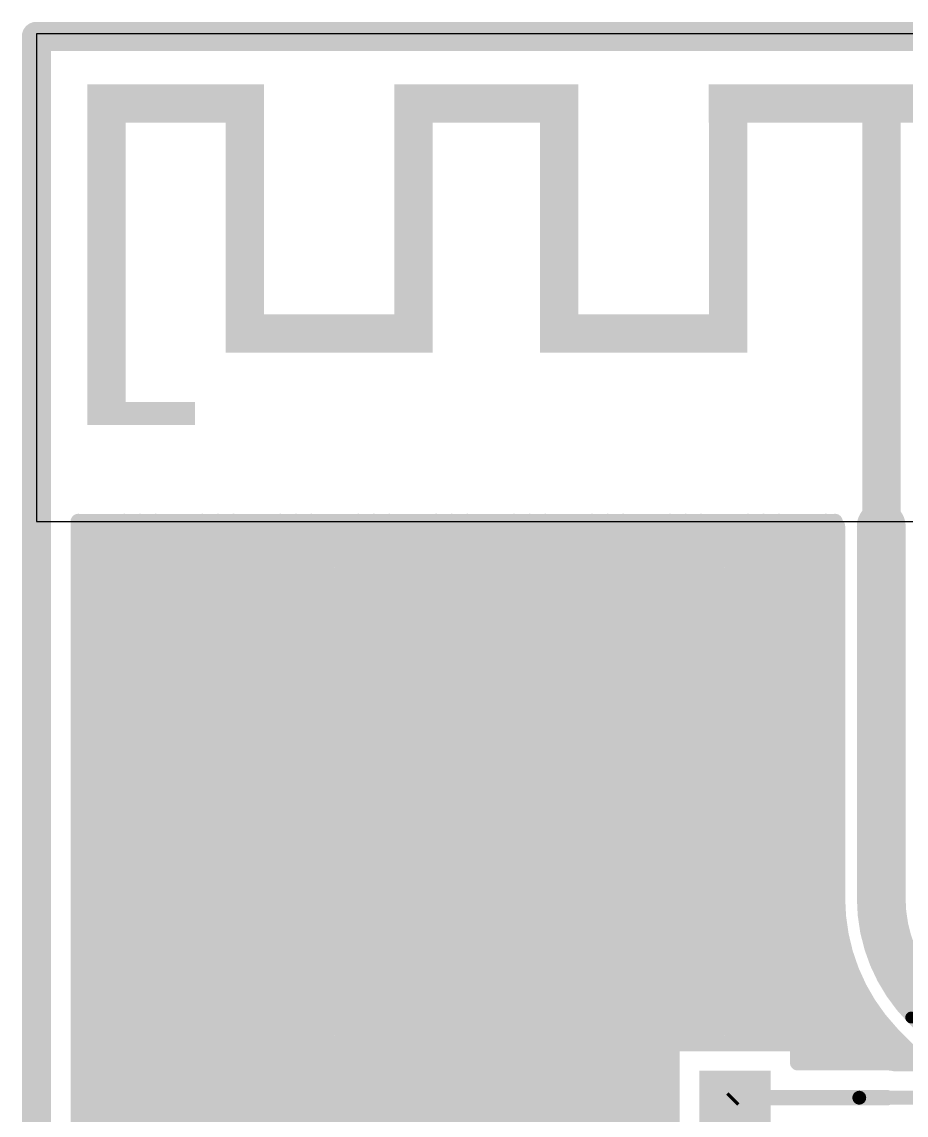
# Model space of a CAD drawing. Header units: inches. Extents: x 0 to 226, y 0 to 70.
# Drawn here: x 117.57 to 129.1, y 10.76 to 25.01 of the extents above; entities that cross this region are included whole.
import ezdxf

# ---------------------------------------------------------------- set-up
doc = ezdxf.new("R2010")
doc.units = ezdxf.units.IN
for name, color, linetype in [('Keep-Out Layer', 6, 'Continuous'), ('Multi-Layer', 9, 'Continuous'), ('Top Layer', 1, 'Continuous')]:
    doc.layers.add(name, color=color, linetype=linetype)

msp = doc.modelspace()

# ---------------------------------------------------------------- hatches: boundary and pattern name
at = {"layer": 'Top Layer'}
for points in [[(120.727, 24.199), (118.427, 24.199), (118.427, 23.699), (120.727, 23.699)], [(124.827, 24.199), (122.427, 24.199), (122.427, 23.699), (124.827, 23.699)], [(130.727, 24.199), (126.527, 24.199), (126.527, 23.699), (130.727, 23.699)], [(118.927, 23.879), (118.427, 23.879), (118.427, 19.759), (118.927, 19.759)], [(120.727, 23.88), (120.227, 23.88), (120.227, 20.7), (120.727, 20.7)], [(122.927, 23.88), (122.427, 23.88), (122.427, 20.7), (122.927, 20.7)], [(124.827, 23.879), (124.327, 23.879), (124.327, 20.7), (124.827, 20.7)], [(127.028, 23.88), (126.528, 23.88), (126.528, 20.7), (127.028, 20.7)], [(129.028, 23.93), (128.528, 23.93), (128.528, 18.6), (129.028, 18.6)], [(122.913, 21.2), (120.423, 21.2), (120.423, 20.7), (122.913, 20.7)], [(126.937, 21.2), (124.397, 21.2), (124.397, 20.7), (126.937, 20.7)], [(119.827, 20.059), (118.427, 20.059), (118.427, 19.759), (119.827, 19.759)]]:
    msp.add_hatch(color=1, dxfattribs=at).paths.add_polyline_path(points)

# ---------------------------------------------------------------- linework, layer by layer
at = {"layer": 'Keep-Out Layer'}
for points in [[(117.762, -0.008, 0.381, 0.381, 0), (117.762, 24.822, 0.381, 0.381, 0)], [(117.762, 24.822, 0.381, 0.381, 0), (137.203, 24.822, 0.381, 0.381, 0)]]:
    msp.add_lwpolyline(points, format="xyseb", dxfattribs=at)
msp.add_lwpolyline([(117.667, 24.822, 0.191, 0.191, 1), (117.857, 24.822, 0.191, 0.191, 1)], format="xyseb", close=True, dxfattribs=at)
msp.add_lwpolyline([(117.667, 24.822, 0.191, 0.191, 1), (117.857, 24.822, 0.191, 0.191, 1)], format="xyseb", close=True, dxfattribs=at)
at = {"layer": 'Multi-Layer'}
for p, q in [((137.203, 24.856), (117.762, 24.856)), ((117.762, 24.856), (117.762, 18.498)), ((117.762, 18.498), (137.203, 18.498))]:
    msp.add_line(p, q, dxfattribs=at)
at = {"layer": 'Top Layer'}
for points in [[(128.775, 13.591, 0.635, 0.635, 0), (128.775, 18.438, 0.635, 0.635, 0)], [(118.308, 18.498, 0.203, 0.203, 0), (128.172, 18.498, 0.203, 0.203, 0)], [(118.308, 0.538, 0.203, 0.203, 0), (118.308, 18.498, 0.203, 0.203, 0)], [(118.502, 0.538, 0.203, 0.203, 0), (118.502, 18.498, 0.203, 0.203, 0)], [(118.706, 0.538, 0.203, 0.203, 0), (118.706, 18.498, 0.203, 0.203, 0)], [(118.909, 0.538, 0.203, 0.203, 0), (118.909, 18.498, 0.203, 0.203, 0)], [(119.112, 0.538, 0.203, 0.203, 0), (119.112, 18.498, 0.203, 0.203, 0)], [(119.315, 0.538, 0.203, 0.203, 0), (119.315, 18.498, 0.203, 0.203, 0)], [(119.518, 0.538, 0.203, 0.203, 0), (119.518, 18.498, 0.203, 0.203, 0)], [(119.722, 0.538, 0.203, 0.203, 0), (119.722, 18.498, 0.203, 0.203, 0)], [(119.925, 0.538, 0.203, 0.203, 0), (119.925, 18.498, 0.203, 0.203, 0)], [(120.128, 0.538, 0.203, 0.203, 0), (120.128, 18.498, 0.203, 0.203, 0)], [(120.331, 0.538, 0.203, 0.203, 0), (120.331, 18.498, 0.203, 0.203, 0)], [(120.534, 0.538, 0.203, 0.203, 0), (120.534, 18.498, 0.203, 0.203, 0)], [(120.738, 0.538, 0.203, 0.203, 0), (120.738, 18.498, 0.203, 0.203, 0)], [(120.941, 0.538, 0.203, 0.203, 0), (120.941, 18.498, 0.203, 0.203, 0)], [(121.144, 0.538, 0.203, 0.203, 0), (121.144, 18.498, 0.203, 0.203, 0)], [(121.347, 0.538, 0.203, 0.203, 0), (121.347, 18.498, 0.203, 0.203, 0)], [(121.55, 0.538, 0.203, 0.203, 0), (121.55, 18.498, 0.203, 0.203, 0)], [(121.754, 0.538, 0.203, 0.203, 0), (121.754, 18.498, 0.203, 0.203, 0)], [(121.957, 0.538, 0.203, 0.203, 0), (121.957, 18.498, 0.203, 0.203, 0)], [(122.16, 0.538, 0.203, 0.203, 0), (122.16, 18.498, 0.203, 0.203, 0)], [(122.363, 0.538, 0.203, 0.203, 0), (122.363, 18.498, 0.203, 0.203, 0)], [(122.566, 0.538, 0.203, 0.203, 0), (122.566, 18.498, 0.203, 0.203, 0)], [(122.77, 0.538, 0.203, 0.203, 0), (122.77, 18.498, 0.203, 0.203, 0)], [(122.973, 0.538, 0.203, 0.203, 0), (122.973, 18.498, 0.203, 0.203, 0)], [(123.176, 0.538, 0.203, 0.203, 0), (123.176, 18.498, 0.203, 0.203, 0)], [(123.379, 0.538, 0.203, 0.203, 0), (123.379, 18.498, 0.203, 0.203, 0)], [(123.582, 0.538, 0.203, 0.203, 0), (123.582, 18.498, 0.203, 0.203, 0)], [(123.786, 0.538, 0.203, 0.203, 0), (123.786, 18.498, 0.203, 0.203, 0)], [(123.989, 0.538, 0.203, 0.203, 0), (123.989, 18.498, 0.203, 0.203, 0)], [(124.192, 4.89, 0.203, 0.203, 0), (124.192, 18.498, 0.203, 0.203, 0)], [(124.395, 4.89, 0.203, 0.203, 0), (124.395, 18.498, 0.203, 0.203, 0)], [(124.598, 5.222, 0.203, 0.203, 0), (124.598, 18.498, 0.203, 0.203, 0)], [(124.802, 5.435, 0.203, 0.203, 0), (124.802, 18.498, 0.203, 0.203, 0)], [(125.005, 5.639, 0.203, 0.203, 0), (125.005, 18.498, 0.203, 0.203, 0)], [(125.208, 5.842, 0.203, 0.203, 0), (125.208, 18.498, 0.203, 0.203, 0)], [(125.411, 6.045, 0.203, 0.203, 0), (125.411, 18.498, 0.203, 0.203, 0)], [(125.614, 6.248, 0.203, 0.203, 0), (125.614, 18.498, 0.203, 0.203, 0)], [(125.818, 6.451, 0.203, 0.203, 0), (125.818, 18.498, 0.203, 0.203, 0)], [(126.021, 6.655, 0.203, 0.203, 0), (126.021, 18.498, 0.203, 0.203, 0)], [(126.224, 11.697, 0.203, 0.203, 0), (126.224, 18.498, 0.203, 0.203, 0)], [(126.427, 11.697, 0.203, 0.203, 0), (126.427, 18.498, 0.203, 0.203, 0)], [(126.63, 11.697, 0.203, 0.203, 0), (126.63, 18.498, 0.203, 0.203, 0)], [(126.834, 11.697, 0.203, 0.203, 0), (126.834, 18.498, 0.203, 0.203, 0)], [(127.037, 11.697, 0.203, 0.203, 0), (127.037, 18.498, 0.203, 0.203, 0)], [(127.24, 11.697, 0.203, 0.203, 0), (127.24, 18.498, 0.203, 0.203, 0)], [(127.443, 11.697, 0.203, 0.203, 0), (127.443, 18.498, 0.203, 0.203, 0)], [(127.646, 11.697, 0.203, 0.203, 0), (127.646, 18.498, 0.203, 0.203, 0)], [(127.85, 11.446, 0.203, 0.203, 0), (127.85, 18.498, 0.203, 0.203, 0)], [(128.053, 11.446, 0.203, 0.203, 0), (128.053, 18.498, 0.203, 0.203, 0)], [(128.172, 18.244, 0.203, 0.203, 0), (128.172, 18.498, 0.203, 0.203, 0)], [(128.204, 18.244, 0.203, 0.203, 0), (128.204, 18.438, 0.203, 0.203, 0)], [(118.308, 18.404, 0.203, 0.203, 0), (128.172, 18.404, 0.203, 0.203, 0)], [(118.308, 18.201, 0.203, 0.203, 0), (128.204, 18.201, 0.203, 0.203, 0)], [(128.204, 13.591, 0.203, 0.203, 0), (128.204, 18.244, 0.203, 0.203, 0)], [(118.308, 17.998, 0.203, 0.203, 0), (128.204, 17.998, 0.203, 0.203, 0)], [(118.308, 17.794, 0.203, 0.203, 0), (128.204, 17.794, 0.203, 0.203, 0)], [(118.308, 17.591, 0.203, 0.203, 0), (128.204, 17.591, 0.203, 0.203, 0)], [(118.308, 17.388, 0.203, 0.203, 0), (128.204, 17.388, 0.203, 0.203, 0)], [(118.308, 17.185, 0.203, 0.203, 0), (128.204, 17.185, 0.203, 0.203, 0)], [(118.308, 16.982, 0.203, 0.203, 0), (128.204, 16.982, 0.203, 0.203, 0)], [(118.308, 16.778, 0.203, 0.203, 0), (128.204, 16.778, 0.203, 0.203, 0)], [(118.308, 16.575, 0.203, 0.203, 0), (128.204, 16.575, 0.203, 0.203, 0)], [(118.308, 16.372, 0.203, 0.203, 0), (128.204, 16.372, 0.203, 0.203, 0)], [(118.308, 16.169, 0.203, 0.203, 0), (128.204, 16.169, 0.203, 0.203, 0)], [(118.308, 15.966, 0.203, 0.203, 0), (128.204, 15.966, 0.203, 0.203, 0)], [(118.308, 15.762, 0.203, 0.203, 0), (128.204, 15.762, 0.203, 0.203, 0)], [(118.308, 15.559, 0.203, 0.203, 0), (128.204, 15.559, 0.203, 0.203, 0)], [(118.308, 15.356, 0.203, 0.203, 0), (128.204, 15.356, 0.203, 0.203, 0)], [(118.308, 15.153, 0.203, 0.203, 0), (128.204, 15.153, 0.203, 0.203, 0)], [(118.308, 14.95, 0.203, 0.203, 0), (128.204, 14.95, 0.203, 0.203, 0)], [(118.308, 14.746, 0.203, 0.203, 0), (128.204, 14.746, 0.203, 0.203, 0)], [(118.308, 14.543, 0.203, 0.203, 0), (128.204, 14.543, 0.203, 0.203, 0)], [(118.308, 14.34, 0.203, 0.203, 0), (128.204, 14.34, 0.203, 0.203, 0)], [(118.308, 14.137, 0.203, 0.203, 0), (128.204, 14.137, 0.203, 0.203, 0)], [(118.308, 13.934, 0.203, 0.203, 0), (128.204, 13.934, 0.203, 0.203, 0)], [(118.308, 13.73, 0.203, 0.203, 0), (128.204, 13.73, 0.203, 0.203, 0)], [(129.357, 12.186, 0.635, 0.635, -0.198912), (128.775, 13.591, 0.635, 0.635, 0)], [(128.907, 11.828, 0.203, 0.203, -0.192269), (128.204, 13.591, 0.203, 0.203, 0)], [(118.308, 13.527, 0.203, 0.203, 0), (128.204, 13.527, 0.203, 0.203, 0)], [(118.308, 13.324, 0.203, 0.203, 0), (128.218, 13.324, 0.203, 0.203, 0)], [(118.308, 13.121, 0.203, 0.203, 0), (128.247, 13.121, 0.203, 0.203, 0)], [(128.256, 11.446, 0.203, 0.203, 0), (128.256, 13.076, 0.203, 0.203, 0)], [(118.308, 12.918, 0.203, 0.203, 0), (128.294, 12.918, 0.203, 0.203, 0)], [(118.308, 12.714, 0.203, 0.203, 0), (128.358, 12.714, 0.203, 0.203, 0)], [(118.308, 12.511, 0.203, 0.203, 0), (128.443, 12.511, 0.203, 0.203, 0)], [(128.459, 11.446, 0.203, 0.203, 0), (128.459, 12.476, 0.203, 0.203, 0)], [(118.308, 12.308, 0.203, 0.203, 0), (128.548, 12.308, 0.203, 0.203, 0)], [(129.357, 12.186, 0.635, 0.635, 0), (129.401, 12.142, 0.635, 0.635, 0)], [(118.308, 12.105, 0.203, 0.203, 0), (128.679, 12.105, 0.203, 0.203, 0)], [(128.662, 11.446, 0.203, 0.203, 0), (128.662, 12.129, 0.203, 0.203, 0)], [(118.308, 11.902, 0.203, 0.203, 0), (128.84, 11.902, 0.203, 0.203, 0)], [(128.866, 11.446, 0.203, 0.203, 0), (128.866, 11.873, 0.203, 0.203, 0)], [(129.166, 12.034, 0.152, 0.152, 0), (129.661, 11.539, 0.152, 0.152, 0)], [(128.932, 11.801, 0.203, 0.203, 0), (129.31, 11.423, 0.203, 0.203, 0)], [(118.308, 11.698, 0.203, 0.203, 0), (129.034, 11.698, 0.203, 0.203, 0)], [(126.046, 11.697, 0.203, 0.203, 0), (127.687, 11.697, 0.203, 0.203, 0)], [(126.046, 10.006, 0.203, 0.203, 0), (126.046, 11.697, 0.203, 0.203, 0)], [(127.687, 11.446, 0.203, 0.203, 0), (127.687, 11.697, 0.203, 0.203, 0)], [(129.069, 11.435, 0.203, 0.203, 0), (129.069, 11.664, 0.203, 0.203, 0)], [(118.308, 11.495, 0.203, 0.203, 0), (126.046, 11.495, 0.203, 0.203, 0)], [(127.687, 11.495, 0.203, 0.203, 0), (129.238, 11.495, 0.203, 0.203, 0)], [(127.687, 11.446, 0.203, 0.203, 0), (128.849, 11.446, 0.203, 0.203, 0)], [(128.849, 11.446, 0.203, 0.203, -0.056496), (128.951, 11.435, 0.203, 0.203, 0)], [(128.951, 11.435, 0.203, 0.203, 0), (129.209, 11.435, 0.203, 0.203, 0)], [(118.308, 11.292, 0.203, 0.203, 0), (126.046, 11.292, 0.203, 0.203, 0)], [(118.308, 11.089, 0.203, 0.203, 0), (126.046, 11.089, 0.203, 0.203, 0)], [(118.308, 10.886, 0.203, 0.203, 0), (126.046, 10.886, 0.203, 0.203, 0)], [(126.867, 8.931, 0.508, 0.508, 0), (126.867, 10.852, 0.508, 0.508, 0)], [(126.824, 10.957, 0.203, 0.203, 0), (126.856, 10.989, 0.203, 0.203, 0)], [(126.856, 10.989, 0.203, 0.203, 0), (128.849, 10.989, 0.203, 0.203, 0)], [(129.209, 10.989, 0.18, 0.18, 0), (128.489, 10.989, 0.18, 0.18, 0)], [(118.308, 10.682, 0.203, 0.203, 0), (126.046, 10.682, 0.203, 0.203, 0)]]:
    msp.add_lwpolyline(points, format="xyseb", dxfattribs=at)
for points in [[(128.616, 18.438, 0.318, 0.318, 1), (128.934, 18.438, 0.318, 0.318, 1)], [(118.257, 18.498, 0.102, 0.102, 1), (118.359, 18.498, 0.102, 0.102, 1)], [(118.257, 18.498, 0.102, 0.102, 1), (118.359, 18.498, 0.102, 0.102, 1)], [(118.445, 18.275, 0.305, 0.305, 1), (118.749, 18.275, 0.305, 0.305, 1)], [(118.452, 18.498, 0.102, 0.102, 1), (118.553, 18.498, 0.102, 0.102, 1)], [(118.655, 18.498, 0.102, 0.102, 1), (118.756, 18.498, 0.102, 0.102, 1)], [(118.858, 18.498, 0.102, 0.102, 1), (118.96, 18.498, 0.102, 0.102, 1)], [(119.061, 18.498, 0.102, 0.102, 1), (119.163, 18.498, 0.102, 0.102, 1)], [(119.295, 18.275, 0.305, 0.305, 1), (119.6, 18.275, 0.305, 0.305, 1)], [(119.264, 18.498, 0.102, 0.102, 1), (119.366, 18.498, 0.102, 0.102, 1)], [(119.468, 18.498, 0.102, 0.102, 1), (119.569, 18.498, 0.102, 0.102, 1)], [(119.671, 18.498, 0.102, 0.102, 1), (119.772, 18.498, 0.102, 0.102, 1)], [(119.874, 18.498, 0.102, 0.102, 1), (119.976, 18.498, 0.102, 0.102, 1)], [(120.146, 18.275, 0.305, 0.305, 1), (120.451, 18.275, 0.305, 0.305, 1)], [(120.077, 18.498, 0.102, 0.102, 1), (120.179, 18.498, 0.102, 0.102, 1)], [(120.28, 18.498, 0.102, 0.102, 1), (120.382, 18.498, 0.102, 0.102, 1)], [(120.484, 18.498, 0.102, 0.102, 1), (120.585, 18.498, 0.102, 0.102, 1)], [(120.687, 18.498, 0.102, 0.102, 1), (120.788, 18.498, 0.102, 0.102, 1)], [(120.89, 18.498, 0.102, 0.102, 1), (120.992, 18.498, 0.102, 0.102, 1)], [(120.997, 18.275, 0.305, 0.305, 1), (121.302, 18.275, 0.305, 0.305, 1)], [(121.093, 18.498, 0.102, 0.102, 1), (121.195, 18.498, 0.102, 0.102, 1)], [(121.296, 18.498, 0.102, 0.102, 1), (121.398, 18.498, 0.102, 0.102, 1)], [(121.5, 18.498, 0.102, 0.102, 1), (121.601, 18.498, 0.102, 0.102, 1)], [(121.703, 18.498, 0.102, 0.102, 1), (121.804, 18.498, 0.102, 0.102, 1)], [(121.834, 18.263, 0.305, 0.305, 1), (122.139, 18.263, 0.305, 0.305, 1)], [(121.906, 18.498, 0.102, 0.102, 1), (122.008, 18.498, 0.102, 0.102, 1)], [(122.109, 18.498, 0.102, 0.102, 1), (122.211, 18.498, 0.102, 0.102, 1)], [(122.312, 18.498, 0.102, 0.102, 1), (122.414, 18.498, 0.102, 0.102, 1)], [(122.516, 18.498, 0.102, 0.102, 1), (122.617, 18.498, 0.102, 0.102, 1)], [(122.685, 18.263, 0.305, 0.305, 1), (122.99, 18.263, 0.305, 0.305, 1)], [(122.719, 18.498, 0.102, 0.102, 1), (122.82, 18.498, 0.102, 0.102, 1)], [(122.922, 18.498, 0.102, 0.102, 1), (123.024, 18.498, 0.102, 0.102, 1)], [(123.125, 18.498, 0.102, 0.102, 1), (123.227, 18.498, 0.102, 0.102, 1)], [(123.328, 18.498, 0.102, 0.102, 1), (123.43, 18.498, 0.102, 0.102, 1)], [(123.536, 18.263, 0.305, 0.305, 1), (123.841, 18.263, 0.305, 0.305, 1)], [(123.532, 18.498, 0.102, 0.102, 1), (123.633, 18.498, 0.102, 0.102, 1)], [(123.735, 18.498, 0.102, 0.102, 1), (123.836, 18.498, 0.102, 0.102, 1)], [(123.938, 18.498, 0.102, 0.102, 1), (124.04, 18.498, 0.102, 0.102, 1)], [(124.141, 18.498, 0.102, 0.102, 1), (124.243, 18.498, 0.102, 0.102, 1)], [(124.387, 18.263, 0.305, 0.305, 1), (124.692, 18.263, 0.305, 0.305, 1)], [(124.344, 18.498, 0.102, 0.102, 1), (124.446, 18.498, 0.102, 0.102, 1)], [(124.548, 18.498, 0.102, 0.102, 1), (124.649, 18.498, 0.102, 0.102, 1)], [(124.751, 18.498, 0.102, 0.102, 1), (124.852, 18.498, 0.102, 0.102, 1)], [(124.954, 18.498, 0.102, 0.102, 1), (125.056, 18.498, 0.102, 0.102, 1)], [(125.238, 18.263, 0.305, 0.305, 1), (125.543, 18.263, 0.305, 0.305, 1)], [(125.157, 18.498, 0.102, 0.102, 1), (125.259, 18.498, 0.102, 0.102, 1)], [(125.36, 18.498, 0.102, 0.102, 1), (125.462, 18.498, 0.102, 0.102, 1)], [(125.564, 18.498, 0.102, 0.102, 1), (125.665, 18.498, 0.102, 0.102, 1)], [(125.767, 18.498, 0.102, 0.102, 1), (125.868, 18.498, 0.102, 0.102, 1)], [(125.97, 18.498, 0.102, 0.102, 1), (126.072, 18.498, 0.102, 0.102, 1)], [(126.089, 18.263, 0.305, 0.305, 1), (126.393, 18.263, 0.305, 0.305, 1)], [(126.173, 18.498, 0.102, 0.102, 1), (126.275, 18.498, 0.102, 0.102, 1)], [(126.376, 18.498, 0.102, 0.102, 1), (126.478, 18.498, 0.102, 0.102, 1)], [(126.58, 18.498, 0.102, 0.102, 1), (126.681, 18.498, 0.102, 0.102, 1)], [(126.783, 18.498, 0.102, 0.102, 1), (126.884, 18.498, 0.102, 0.102, 1)], [(126.94, 18.263, 0.305, 0.305, 1), (127.244, 18.263, 0.305, 0.305, 1)], [(126.986, 18.498, 0.102, 0.102, 1), (127.088, 18.498, 0.102, 0.102, 1)], [(127.189, 18.498, 0.102, 0.102, 1), (127.291, 18.498, 0.102, 0.102, 1)], [(127.392, 18.498, 0.102, 0.102, 1), (127.494, 18.498, 0.102, 0.102, 1)], [(127.596, 18.498, 0.102, 0.102, 1), (127.697, 18.498, 0.102, 0.102, 1)], [(127.776, 18.251, 0.305, 0.305, 1), (128.081, 18.251, 0.305, 0.305, 1)], [(127.799, 18.498, 0.102, 0.102, 1), (127.9, 18.498, 0.102, 0.102, 1)], [(128.002, 18.498, 0.102, 0.102, 1), (128.104, 18.498, 0.102, 0.102, 1)], [(128.121, 18.498, 0.102, 0.102, 1), (128.223, 18.498, 0.102, 0.102, 1)], [(128.121, 18.498, 0.102, 0.102, 1), (128.223, 18.498, 0.102, 0.102, 1)], [(128.153, 18.438, 0.102, 0.102, 1), (128.254, 18.438, 0.102, 0.102, 1)], [(118.257, 18.404, 0.102, 0.102, 1), (118.359, 18.404, 0.102, 0.102, 1)], [(128.121, 18.404, 0.102, 0.102, 1), (128.223, 18.404, 0.102, 0.102, 1)], [(118.257, 18.201, 0.102, 0.102, 1), (118.359, 18.201, 0.102, 0.102, 1)], [(128.121, 18.244, 0.102, 0.102, 1), (128.223, 18.244, 0.102, 0.102, 1)], [(128.153, 18.244, 0.102, 0.102, 1), (128.254, 18.244, 0.102, 0.102, 1)], [(128.153, 18.244, 0.102, 0.102, 1), (128.254, 18.244, 0.102, 0.102, 1)], [(128.153, 18.201, 0.102, 0.102, 1), (128.254, 18.201, 0.102, 0.102, 1)], [(118.257, 17.998, 0.102, 0.102, 1), (118.359, 17.998, 0.102, 0.102, 1)], [(128.153, 17.998, 0.102, 0.102, 1), (128.254, 17.998, 0.102, 0.102, 1)], [(118.257, 17.794, 0.102, 0.102, 1), (118.359, 17.794, 0.102, 0.102, 1)], [(128.153, 17.794, 0.102, 0.102, 1), (128.254, 17.794, 0.102, 0.102, 1)], [(118.257, 17.591, 0.102, 0.102, 1), (118.359, 17.591, 0.102, 0.102, 1)], [(120.443, 17.318, 0.356, 0.356, 1), (120.798, 17.318, 0.356, 0.356, 1)], [(127.732, 17.416, 0.305, 0.305, 1), (128.037, 17.416, 0.305, 0.305, 1)], [(128.153, 17.591, 0.102, 0.102, 1), (128.254, 17.591, 0.102, 0.102, 1)], [(118.257, 17.388, 0.102, 0.102, 1), (118.359, 17.388, 0.102, 0.102, 1)], [(118.583, 17.181, 0.305, 0.305, 1), (118.888, 17.181, 0.305, 0.305, 1)], [(122.353, 17.122, 0.305, 0.305, 1), (122.657, 17.122, 0.305, 0.305, 1)], [(123.83, 17.093, 0.305, 0.305, 1), (124.135, 17.093, 0.305, 0.305, 1)], [(128.153, 17.388, 0.102, 0.102, 1), (128.254, 17.388, 0.102, 0.102, 1)], [(118.257, 17.185, 0.102, 0.102, 1), (118.359, 17.185, 0.102, 0.102, 1)], [(119.388, 16.965, 0.305, 0.305, 1), (119.693, 16.965, 0.305, 0.305, 1)], [(125.799, 16.967, 0.305, 0.305, 1), (126.104, 16.967, 0.305, 0.305, 1)], [(126.907, 16.984, 0.305, 0.305, 1), (127.212, 16.984, 0.305, 0.305, 1)], [(128.153, 17.185, 0.102, 0.102, 1), (128.254, 17.185, 0.102, 0.102, 1)], [(118.257, 16.982, 0.102, 0.102, 1), (118.359, 16.982, 0.102, 0.102, 1)], [(128.153, 16.982, 0.102, 0.102, 1), (128.254, 16.982, 0.102, 0.102, 1)], [(118.257, 16.778, 0.102, 0.102, 1), (118.359, 16.778, 0.102, 0.102, 1)], [(121.194, 16.651, 0.305, 0.305, 1), (121.499, 16.651, 0.305, 0.305, 1)], [(124.526, 16.534, 0.356, 0.356, 1), (124.882, 16.534, 0.356, 0.356, 1)], [(128.153, 16.778, 0.102, 0.102, 1), (128.254, 16.778, 0.102, 0.102, 1)], [(118.257, 16.575, 0.102, 0.102, 1), (118.359, 16.575, 0.102, 0.102, 1)], [(127.776, 16.51, 0.305, 0.305, 1), (128.081, 16.51, 0.305, 0.305, 1)], [(128.153, 16.575, 0.102, 0.102, 1), (128.254, 16.575, 0.102, 0.102, 1)], [(118.257, 16.372, 0.102, 0.102, 1), (118.359, 16.372, 0.102, 0.102, 1)], [(128.153, 16.372, 0.102, 0.102, 1), (128.254, 16.372, 0.102, 0.102, 1)], [(118.257, 16.169, 0.102, 0.102, 1), (118.359, 16.169, 0.102, 0.102, 1)], [(128.153, 16.169, 0.102, 0.102, 1), (128.254, 16.169, 0.102, 0.102, 1)], [(118.257, 15.966, 0.102, 0.102, 1), (118.359, 15.966, 0.102, 0.102, 1)], [(125.435, 15.767, 0.305, 0.305, 1), (125.74, 15.767, 0.305, 0.305, 1)], [(127.776, 15.708, 0.305, 0.305, 1), (128.081, 15.708, 0.305, 0.305, 1)], [(128.153, 15.966, 0.102, 0.102, 1), (128.254, 15.966, 0.102, 0.102, 1)], [(118.257, 15.762, 0.102, 0.102, 1), (118.359, 15.762, 0.102, 0.102, 1)], [(123, 15.61, 0.305, 0.305, 1), (123.305, 15.61, 0.305, 0.305, 1)], [(128.153, 15.762, 0.102, 0.102, 1), (128.254, 15.762, 0.102, 0.102, 1)], [(118.257, 15.559, 0.102, 0.102, 1), (118.359, 15.559, 0.102, 0.102, 1)], [(119.663, 15.355, 0.305, 0.305, 1), (119.968, 15.355, 0.305, 0.305, 1)], [(128.153, 15.559, 0.102, 0.102, 1), (128.254, 15.559, 0.102, 0.102, 1)], [(118.257, 15.356, 0.102, 0.102, 1), (118.359, 15.356, 0.102, 0.102, 1)], [(120.802, 15.159, 0.305, 0.305, 1), (121.106, 15.159, 0.305, 0.305, 1)], [(128.153, 15.356, 0.102, 0.102, 1), (128.254, 15.356, 0.102, 0.102, 1)], [(118.257, 15.153, 0.102, 0.102, 1), (118.359, 15.153, 0.102, 0.102, 1)], [(126.318, 15.021, 0.305, 0.305, 1), (126.623, 15.021, 0.305, 0.305, 1)], [(128.153, 15.153, 0.102, 0.102, 1), (128.254, 15.153, 0.102, 0.102, 1)], [(127.776, 14.906, 0.305, 0.305, 1), (128.081, 14.906, 0.305, 0.305, 1)], [(118.257, 14.95, 0.102, 0.102, 1), (118.359, 14.95, 0.102, 0.102, 1)], [(128.153, 14.95, 0.102, 0.102, 1), (128.254, 14.95, 0.102, 0.102, 1)], [(118.257, 14.746, 0.102, 0.102, 1), (118.359, 14.746, 0.102, 0.102, 1)], [(128.153, 14.746, 0.102, 0.102, 1), (128.254, 14.746, 0.102, 0.102, 1)], [(124.414, 14.373, 0.305, 0.305, 1), (124.719, 14.373, 0.305, 0.305, 1)], [(118.257, 14.543, 0.102, 0.102, 1), (118.359, 14.543, 0.102, 0.102, 1)], [(121.94, 14.275, 0.305, 0.305, 1), (122.245, 14.275, 0.305, 0.305, 1)], [(128.153, 14.543, 0.102, 0.102, 1), (128.254, 14.543, 0.102, 0.102, 1)], [(118.257, 14.34, 0.102, 0.102, 1), (118.359, 14.34, 0.102, 0.102, 1)], [(127.776, 14.104, 0.305, 0.305, 1), (128.081, 14.104, 0.305, 0.305, 1)], [(128.153, 14.34, 0.102, 0.102, 1), (128.254, 14.34, 0.102, 0.102, 1)], [(118.783, 13.981, 0.305, 0.305, 1), (119.088, 13.981, 0.305, 0.305, 1)], [(118.257, 14.137, 0.102, 0.102, 1), (118.359, 14.137, 0.102, 0.102, 1)], [(125.517, 13.871, 0.356, 0.356, 1), (125.873, 13.871, 0.356, 0.356, 1)], [(128.153, 14.137, 0.102, 0.102, 1), (128.254, 14.137, 0.102, 0.102, 1)], [(118.257, 13.934, 0.102, 0.102, 1), (118.359, 13.934, 0.102, 0.102, 1)], [(126.593, 13.765, 0.305, 0.305, 1), (126.898, 13.765, 0.305, 0.305, 1)], [(128.153, 13.934, 0.102, 0.102, 1), (128.254, 13.934, 0.102, 0.102, 1)], [(118.257, 13.73, 0.102, 0.102, 1), (118.359, 13.73, 0.102, 0.102, 1)], [(120.311, 13.627, 0.305, 0.305, 1), (120.616, 13.627, 0.305, 0.305, 1)], [(128.153, 13.73, 0.102, 0.102, 1), (128.254, 13.73, 0.102, 0.102, 1)], [(128.616, 13.591, 0.318, 0.318, 1), (128.934, 13.591, 0.318, 0.318, 1)], [(128.616, 13.591, 0.318, 0.318, 1), (128.934, 13.591, 0.318, 0.318, 1)], [(128.153, 13.591, 0.102, 0.102, 1), (128.254, 13.591, 0.102, 0.102, 1)], [(128.153, 13.591, 0.102, 0.102, 1), (128.254, 13.591, 0.102, 0.102, 1)], [(118.257, 13.527, 0.102, 0.102, 1), (118.359, 13.527, 0.102, 0.102, 1)], [(127.776, 13.303, 0.305, 0.305, 1), (128.081, 13.303, 0.305, 0.305, 1)], [(128.154, 13.527, 0.102, 0.102, 1), (128.255, 13.527, 0.102, 0.102, 1)], [(118.257, 13.324, 0.102, 0.102, 1), (118.359, 13.324, 0.102, 0.102, 1)], [(124.021, 13.117, 0.305, 0.305, 1), (124.326, 13.117, 0.305, 0.305, 1)], [(128.167, 13.324, 0.102, 0.102, 1), (128.268, 13.324, 0.102, 0.102, 1)], [(121.635, 12.985, 0.305, 0.305, 1), (121.94, 12.985, 0.305, 0.305, 1)], [(118.257, 13.121, 0.102, 0.102, 1), (118.359, 13.121, 0.102, 0.102, 1)], [(128.196, 13.121, 0.102, 0.102, 1), (128.298, 13.121, 0.102, 0.102, 1)], [(128.205, 13.076, 0.102, 0.102, 1), (128.307, 13.076, 0.102, 0.102, 1)], [(118.257, 12.918, 0.102, 0.102, 1), (118.359, 12.918, 0.102, 0.102, 1)], [(128.243, 12.918, 0.102, 0.102, 1), (128.345, 12.918, 0.102, 0.102, 1)], [(118.257, 12.714, 0.102, 0.102, 1), (118.359, 12.714, 0.102, 0.102, 1)], [(128.038, 12.501, 0.305, 0.305, 1), (128.343, 12.501, 0.305, 0.305, 1)], [(128.308, 12.714, 0.102, 0.102, 1), (128.409, 12.714, 0.102, 0.102, 1)], [(118.257, 12.511, 0.102, 0.102, 1), (118.359, 12.511, 0.102, 0.102, 1)], [(122.442, 12.313, 0.305, 0.305, 1), (122.747, 12.313, 0.305, 0.305, 1)], [(124.925, 12.273, 0.356, 0.356, 1), (125.281, 12.273, 0.356, 0.356, 1)], [(128.392, 12.511, 0.102, 0.102, 1), (128.493, 12.511, 0.102, 0.102, 1)], [(128.408, 12.476, 0.102, 0.102, 1), (128.51, 12.476, 0.102, 0.102, 1)], [(118.257, 12.308, 0.102, 0.102, 1), (118.359, 12.308, 0.102, 0.102, 1)], [(120.266, 12.119, 0.305, 0.305, 1), (120.571, 12.119, 0.305, 0.305, 1)], [(128.498, 12.308, 0.102, 0.102, 1), (128.599, 12.308, 0.102, 0.102, 1)], [(129.198, 12.186, 0.318, 0.318, 1), (129.516, 12.186, 0.318, 0.318, 1)], [(129.198, 12.186, 0.318, 0.318, 1), (129.516, 12.186, 0.318, 0.318, 1)], [(129.242, 12.142, 0.318, 0.318, 1), (129.559, 12.142, 0.318, 0.318, 1)], [(118.257, 12.105, 0.102, 0.102, 1), (118.359, 12.105, 0.102, 0.102, 1)], [(128.612, 12.129, 0.102, 0.102, 1), (128.713, 12.129, 0.102, 0.102, 1)], [(128.629, 12.105, 0.102, 0.102, 1), (128.73, 12.105, 0.102, 0.102, 1)], [(118.257, 11.902, 0.102, 0.102, 1), (118.359, 11.902, 0.102, 0.102, 1)], [(128.472, 11.699, 0.305, 0.305, 1), (128.777, 11.699, 0.305, 0.305, 1)], [(128.79, 11.902, 0.102, 0.102, 1), (128.891, 11.902, 0.102, 0.102, 1)], [(128.815, 11.873, 0.102, 0.102, 1), (128.916, 11.873, 0.102, 0.102, 1)], [(129.127, 12.034, 0.0762, 0.0762, 1), (129.204, 12.034, 0.0762, 0.0762, 1)], [(128.857, 11.828, 0.102, 0.102, 1), (128.958, 11.828, 0.102, 0.102, 1)], [(128.881, 11.801, 0.102, 0.102, 1), (128.983, 11.801, 0.102, 0.102, 1)], [(118.257, 11.698, 0.102, 0.102, 1), (118.359, 11.698, 0.102, 0.102, 1)], [(118.783, 11.465, 0.305, 0.305, 1), (119.088, 11.465, 0.305, 0.305, 1)], [(125.995, 11.697, 0.102, 0.102, 1), (126.097, 11.697, 0.102, 0.102, 1)], [(125.995, 11.697, 0.102, 0.102, 1), (126.097, 11.697, 0.102, 0.102, 1)], [(126.173, 11.697, 0.102, 0.102, 1), (126.275, 11.697, 0.102, 0.102, 1)], [(126.376, 11.697, 0.102, 0.102, 1), (126.478, 11.697, 0.102, 0.102, 1)], [(126.58, 11.697, 0.102, 0.102, 1), (126.681, 11.697, 0.102, 0.102, 1)], [(126.783, 11.697, 0.102, 0.102, 1), (126.884, 11.697, 0.102, 0.102, 1)], [(126.986, 11.697, 0.102, 0.102, 1), (127.088, 11.697, 0.102, 0.102, 1)], [(127.189, 11.697, 0.102, 0.102, 1), (127.291, 11.697, 0.102, 0.102, 1)], [(127.392, 11.697, 0.102, 0.102, 1), (127.494, 11.697, 0.102, 0.102, 1)], [(127.596, 11.697, 0.102, 0.102, 1), (127.697, 11.697, 0.102, 0.102, 1)], [(127.636, 11.697, 0.102, 0.102, 1), (127.738, 11.697, 0.102, 0.102, 1)], [(127.636, 11.697, 0.102, 0.102, 1), (127.738, 11.697, 0.102, 0.102, 1)], [(128.984, 11.698, 0.102, 0.102, 1), (129.085, 11.698, 0.102, 0.102, 1)], [(129.018, 11.664, 0.102, 0.102, 1), (129.12, 11.664, 0.102, 0.102, 1)], [(118.257, 11.495, 0.102, 0.102, 1), (118.359, 11.495, 0.102, 0.102, 1)], [(125.995, 11.495, 0.102, 0.102, 1), (126.097, 11.495, 0.102, 0.102, 1)], [(127.636, 11.495, 0.102, 0.102, 1), (127.738, 11.495, 0.102, 0.102, 1)], [(127.636, 11.446, 0.102, 0.102, 1), (127.738, 11.446, 0.102, 0.102, 1)], [(127.636, 11.446, 0.102, 0.102, 1), (127.738, 11.446, 0.102, 0.102, 1)], [(127.799, 11.446, 0.102, 0.102, 1), (127.9, 11.446, 0.102, 0.102, 1)], [(128.002, 11.446, 0.102, 0.102, 1), (128.104, 11.446, 0.102, 0.102, 1)], [(128.205, 11.446, 0.102, 0.102, 1), (128.307, 11.446, 0.102, 0.102, 1)], [(128.408, 11.446, 0.102, 0.102, 1), (128.51, 11.446, 0.102, 0.102, 1)], [(128.612, 11.446, 0.102, 0.102, 1), (128.713, 11.446, 0.102, 0.102, 1)], [(128.798, 11.446, 0.102, 0.102, 1), (128.899, 11.446, 0.102, 0.102, 1)], [(128.798, 11.446, 0.102, 0.102, 1), (128.899, 11.446, 0.102, 0.102, 1)], [(128.815, 11.446, 0.102, 0.102, 1), (128.916, 11.446, 0.102, 0.102, 1)], [(123.98, 11.139, 0.356, 0.356, 1), (124.336, 11.139, 0.356, 0.356, 1)], [(128.9, 11.435, 0.102, 0.102, 1), (129.002, 11.435, 0.102, 0.102, 1)], [(128.9, 11.435, 0.102, 0.102, 1), (129.002, 11.435, 0.102, 0.102, 1)], [(129.018, 11.435, 0.102, 0.102, 1), (129.12, 11.435, 0.102, 0.102, 1)], [(118.257, 11.292, 0.102, 0.102, 1), (118.359, 11.292, 0.102, 0.102, 1)], [(125.995, 11.292, 0.102, 0.102, 1), (126.097, 11.292, 0.102, 0.102, 1)], [(118.257, 11.089, 0.102, 0.102, 1), (118.359, 11.089, 0.102, 0.102, 1)], [(125.995, 11.089, 0.102, 0.102, 1), (126.097, 11.089, 0.102, 0.102, 1)], [(118.257, 10.886, 0.102, 0.102, 1), (118.359, 10.886, 0.102, 0.102, 1)], [(121.473, 10.679, 0.305, 0.305, 1), (121.778, 10.679, 0.305, 0.305, 1)], [(125.995, 10.886, 0.102, 0.102, 1), (126.097, 10.886, 0.102, 0.102, 1)], [(126.74, 10.852, 0.254, 0.254, 1), (126.994, 10.852, 0.254, 0.254, 1)], [(126.773, 10.957, 0.102, 0.102, 1), (126.875, 10.957, 0.102, 0.102, 1)], [(126.806, 10.989, 0.102, 0.102, 1), (126.907, 10.989, 0.102, 0.102, 1)], [(126.806, 10.989, 0.102, 0.102, 1), (126.907, 10.989, 0.102, 0.102, 1)], [(128.444, 10.989, 0.09, 0.09, 1), (128.534, 10.989, 0.09, 0.09, 1)], [(128.798, 10.989, 0.102, 0.102, 1), (128.899, 10.989, 0.102, 0.102, 1)], [(119.873, 10.611, 0.305, 0.305, 1), (120.178, 10.611, 0.305, 0.305, 1)], [(118.257, 10.682, 0.102, 0.102, 1), (118.359, 10.682, 0.102, 0.102, 1)], [(125.995, 10.682, 0.102, 0.102, 1), (126.097, 10.682, 0.102, 0.102, 1)]]:
    msp.add_lwpolyline(points, format="xyseb", close=True, dxfattribs=at)
for points in [[(128.987, 18.6), (128.987, 19.2), (128.587, 18.6), (128.587, 19.2)], [(125.792, 11.342), (124.862, 11.342), (125.792, 10.362), (124.862, 10.362)], [(127.332, 11.342), (126.402, 11.342), (127.332, 10.362), (126.402, 10.362)]]:
    msp.add_solid(points, dxfattribs=at)

doc.saveas('drawing.dxf')
